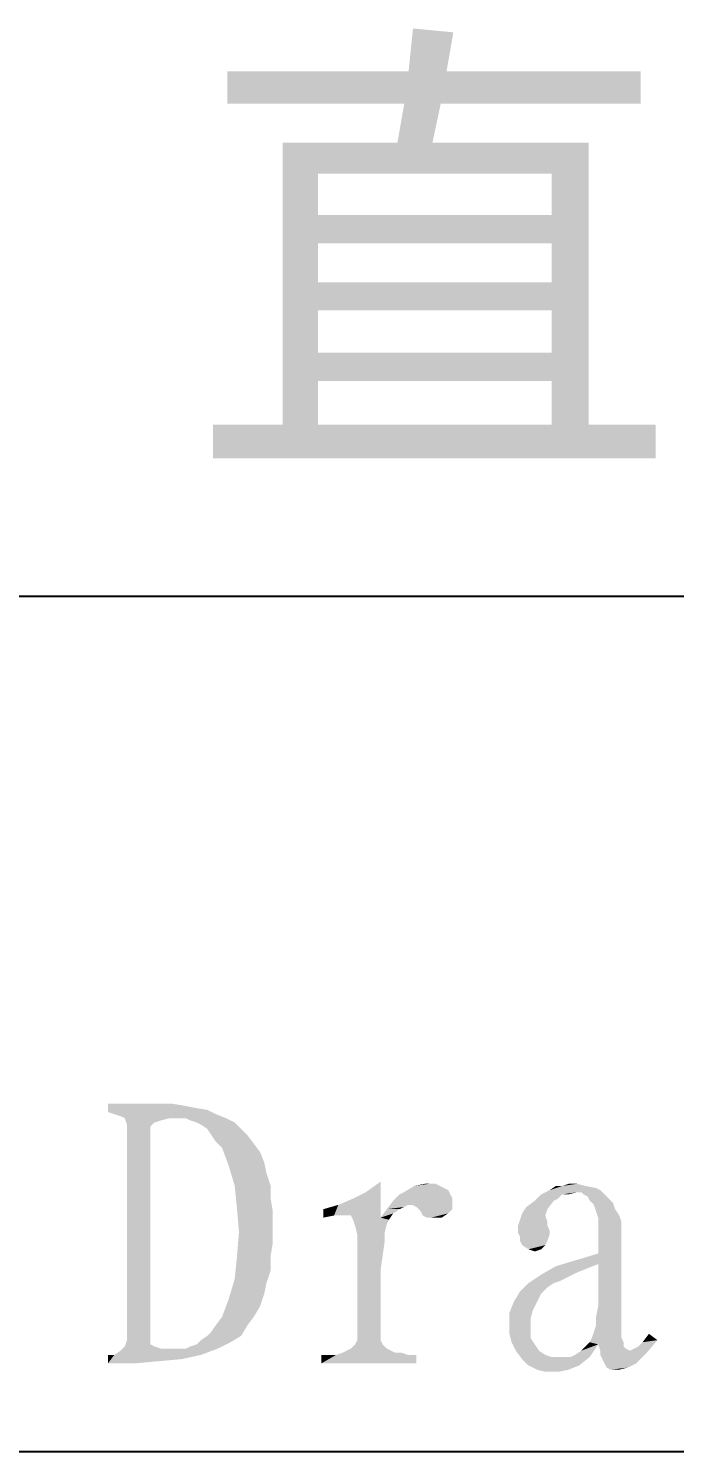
# Model space of a CAD drawing. Header units: millimetres. Extents: x 336 to 634, y 189 to 399.
# Drawn here: x 512.67 to 517.2, y 255.18 to 265.16 of the extents above; entities that cross this region are included whole.
import ezdxf

# ---------------------------------------------------------------- set-up
doc = ezdxf.new("R2010")
doc.units = ezdxf.units.MM

msp = doc.modelspace()

# ---------------------------------------------------------------- linework, layer by layer
at = {"color": 2, "linetype": 'Continuous'}
for p, q in [((448.54988, 261.17577), (628.54988, 261.17577)), ((448.54988, 255.17577), (628.54988, 255.17577))]:
    msp.add_line(p, q, dxfattribs=at)
at = {"color": 7, "linetype": 'Continuous'}
msp.add_line((448.54993, 255.17685), (628.54993, 255.17685), dxfattribs=at)
for points in [[(513.67557, 257.61651), (513.76446, 257.6017), (513.23113, 257.55725)], [(513.67557, 257.61651), (513.23113, 257.55725), (513.23113, 257.61651)], [(513.76446, 257.6017), (513.83854, 257.58688), (513.23113, 257.55725)], [(513.83854, 257.58688), (513.92743, 257.57207), (513.23113, 257.55725)], [(513.27557, 257.54244), (513.23113, 257.55725), (513.92743, 257.57207)], [(513.27557, 257.54244), (513.92743, 257.57207), (513.98668, 257.54244)], [(513.98668, 257.54244), (513.32002, 257.52762), (513.27557, 257.54244)], [(513.34965, 257.51281), (513.32002, 257.52762), (513.98668, 257.54244)], [(513.66076, 257.51281), (513.34965, 257.51281), (513.98668, 257.54244)], [(513.73483, 257.51281), (513.66076, 257.51281), (513.98668, 257.54244)], [(513.77928, 257.51281), (513.73483, 257.51281), (513.98668, 257.54244)], [(513.77928, 257.51281), (513.98668, 257.54244), (514.06076, 257.51281)], [(513.66076, 257.51281), (513.36446, 257.46836), (513.34965, 257.51281)], [(513.66076, 257.51281), (513.6015, 257.49799), (513.36446, 257.46836)], [(513.6015, 257.49799), (513.55705, 257.48318), (513.36446, 257.46836)], [(513.36446, 257.46836), (513.55705, 257.48318), (513.52743, 257.45355)], [(513.52743, 257.45355), (513.36446, 255.95725), (513.36446, 257.46836)], [(513.36446, 255.95725), (513.52743, 257.45355), (513.52743, 255.92762)], [(514.06076, 257.51281), (513.80891, 257.49799), (513.77928, 257.51281)], [(513.85335, 257.48318), (513.80891, 257.49799), (514.06076, 257.51281)], [(513.85335, 257.48318), (514.06076, 257.51281), (514.12002, 257.48318)], [(514.12002, 257.48318), (513.88298, 257.46836), (513.85335, 257.48318)], [(513.92743, 257.43873), (513.88298, 257.46836), (514.12002, 257.48318)], [(513.92743, 257.43873), (514.12002, 257.48318), (514.16446, 257.43873)], [(514.16446, 257.43873), (513.95705, 257.39429), (513.92743, 257.43873)], [(513.95705, 257.39429), (514.16446, 257.43873), (514.20891, 257.39429)], [(514.20891, 257.39429), (513.98668, 257.34985), (513.95705, 257.39429)], [(513.98668, 257.34985), (514.20891, 257.39429), (514.25335, 257.33503)], [(514.25335, 257.33503), (514.03113, 257.3054), (513.98668, 257.34985)], [(514.03113, 257.3054), (514.25335, 257.33503), (514.2978, 257.27577)], [(514.2978, 257.27577), (514.07557, 257.18688), (514.03113, 257.3054)], [(514.2978, 257.27577), (514.32743, 257.2017), (514.07557, 257.18688)], [(514.07557, 257.18688), (514.32743, 257.2017), (514.34224, 257.12762)], [(514.34224, 257.12762), (514.12002, 257.03873), (514.07557, 257.18688)], [(514.12002, 257.03873), (514.34224, 257.12762), (514.37187, 257.03873)], [(514.37187, 257.03873), (514.13483, 256.89059), (514.12002, 257.03873)], [(514.37187, 257.03873), (514.37187, 256.94985), (514.13483, 256.89059)], [(514.81631, 256.83133), (515.03854, 256.99429), (515.14224, 257.06836)], [(514.89039, 256.83133), (514.81631, 256.83133), (515.14224, 257.06836)], [(514.93483, 256.83133), (514.89039, 256.83133), (515.14224, 257.06836)], [(514.93483, 256.83133), (515.14224, 257.06836), (515.14224, 256.81651)], [(515.55705, 257.03873), (515.58668, 257.02392), (515.3052, 256.99429)], [(515.55705, 257.03873), (515.3052, 256.99429), (515.37928, 257.03873)], [(515.58668, 257.02392), (515.61631, 257.0091), (515.3052, 256.99429)], [(515.48298, 257.05355), (515.52743, 257.05355), (515.37928, 257.03873)], [(515.48298, 257.05355), (515.37928, 257.03873), (515.45335, 257.05355)], [(515.37928, 257.03873), (515.52743, 257.05355), (515.55705, 257.03873)], [(516.57928, 257.03873), (516.65335, 257.02392), (516.32743, 257.0091)], [(516.41631, 257.03873), (516.57928, 257.03873), (516.32743, 257.0091)], [(516.41631, 257.03873), (516.32743, 257.0091), (516.37187, 257.03873)], [(516.32743, 257.0091), (516.65335, 257.02392), (516.68298, 257.0091)], [(516.52002, 257.05355), (516.41631, 257.03873), (516.46076, 257.05355)], [(516.41631, 257.03873), (516.52002, 257.05355), (516.57928, 257.03873)], [(514.13483, 256.89059), (514.37187, 256.94985), (514.38668, 256.86096)], [(514.81631, 256.83133), (514.94965, 256.94985), (515.03854, 256.99429)], [(514.81631, 256.83133), (514.84594, 256.9054), (514.94965, 256.94985)], [(515.33483, 256.9054), (515.18668, 256.87577), (515.23113, 256.93503)], [(515.63113, 256.97948), (515.64594, 256.94985), (515.23113, 256.93503)], [(515.63113, 256.97948), (515.23113, 256.93503), (515.27557, 256.97948)], [(515.23113, 256.93503), (515.64594, 256.94985), (515.64594, 256.93503)], [(515.23113, 256.93503), (515.64594, 256.93503), (515.33483, 256.9054)], [(515.27557, 256.97948), (515.3052, 256.99429), (515.61631, 257.0091)], [(515.27557, 256.97948), (515.61631, 257.0091), (515.63113, 256.97948)], [(515.36446, 256.9054), (515.33483, 256.9054), (515.64594, 256.93503)], [(515.39409, 256.89059), (515.36446, 256.9054), (515.64594, 256.93503)], [(515.40891, 256.87577), (515.39409, 256.89059), (515.64594, 256.93503)], [(515.40891, 256.87577), (515.64594, 256.93503), (515.64594, 256.87577)], [(516.35705, 256.93503), (516.16446, 256.89059), (516.22372, 256.93503)], [(516.16446, 256.89059), (516.35705, 256.93503), (516.31261, 256.87577)], [(516.41631, 256.97947), (516.38668, 256.94985), (516.22372, 256.93503)], [(516.41631, 256.97947), (516.22372, 256.93503), (516.26817, 256.97947)], [(516.22372, 256.93503), (516.38668, 256.94985), (516.35705, 256.93503)], [(516.68298, 257.0091), (516.52002, 256.99429), (516.26817, 256.97947)], [(516.68298, 257.0091), (516.26817, 256.97947), (516.32743, 257.0091)], [(516.41631, 256.97947), (516.26817, 256.97947), (516.52002, 256.99429)], [(516.41631, 256.97947), (516.52002, 256.99429), (516.46076, 256.97947)], [(516.54965, 256.99429), (516.52002, 256.99429), (516.68298, 257.0091)], [(516.56446, 256.97947), (516.54965, 256.99429), (516.68298, 257.0091)], [(516.56446, 256.97947), (516.68298, 257.0091), (516.71261, 256.97947)], [(516.71261, 256.97947), (516.59409, 256.96466), (516.56446, 256.97947)], [(516.59409, 256.96466), (516.71261, 256.97947), (516.74224, 256.94985)], [(516.74224, 256.94985), (516.60891, 256.93503), (516.59409, 256.96466)], [(516.60891, 256.93503), (516.74224, 256.94985), (516.77187, 256.92022)], [(516.77187, 256.92022), (516.63854, 256.9054), (516.60891, 256.93503)], [(516.63854, 256.9054), (516.77187, 256.92022), (516.78668, 256.87577)], [(514.38668, 256.86096), (514.14965, 256.71281), (514.13483, 256.89059)], [(514.38668, 256.86096), (514.38668, 256.75725), (514.14965, 256.71281)], [(514.81631, 256.83133), (514.74224, 256.87577), (514.84594, 256.9054)], [(514.81631, 256.83133), (514.74224, 256.81651), (514.74224, 256.87577)], [(515.14224, 256.81651), (514.94965, 256.8017), (514.93483, 256.83133)], [(515.2015, 256.8017), (514.94965, 256.8017), (515.14224, 256.81651)], [(515.27557, 256.87577), (515.23113, 256.84614), (515.14224, 256.81651)], [(515.27557, 256.87577), (515.14224, 256.81651), (515.18668, 256.87577)], [(515.14224, 256.81651), (515.23113, 256.84614), (515.2015, 256.8017)], [(515.33483, 256.9054), (515.3052, 256.89059), (515.18668, 256.87577)], [(515.18668, 256.87577), (515.3052, 256.89059), (515.27557, 256.87577)], [(515.64594, 256.87577), (515.42372, 256.86096), (515.40891, 256.87577)], [(515.42372, 256.86096), (515.64594, 256.87577), (515.61631, 256.84614)], [(515.61631, 256.84614), (515.43854, 256.83133), (515.42372, 256.86096)], [(515.46817, 256.81651), (515.43854, 256.83133), (515.61631, 256.84614)], [(515.4978, 256.81651), (515.46817, 256.81651), (515.61631, 256.84614)], [(515.52743, 256.81651), (515.4978, 256.81651), (515.61631, 256.84614)], [(515.52743, 256.81651), (515.61631, 256.84614), (515.57187, 256.81651)], [(516.2978, 256.83133), (516.12002, 256.8017), (516.13483, 256.84614)], [(516.12002, 256.8017), (516.2978, 256.83133), (516.31261, 256.78688)], [(516.31261, 256.87577), (516.13483, 256.84614), (516.16446, 256.89059)], [(516.13483, 256.84614), (516.31261, 256.87577), (516.2978, 256.83133)], [(516.78668, 256.87577), (516.65335, 256.86096), (516.63854, 256.9054)], [(516.65335, 256.86096), (516.78668, 256.87577), (516.81631, 256.83133)], [(516.81631, 256.83133), (516.66817, 256.81651), (516.65335, 256.86096)], [(516.66817, 256.81651), (516.81631, 256.83133), (516.83113, 256.78688)], [(516.83113, 256.78688), (516.66817, 256.75725), (516.66817, 256.81651)], [(514.14965, 256.71281), (514.38668, 256.75725), (514.38668, 256.63873)], [(515.2015, 256.8017), (514.96446, 256.75725), (514.94965, 256.8017)], [(515.2015, 256.8017), (515.18668, 256.77207), (514.96446, 256.75725)], [(514.96446, 256.75725), (515.18668, 256.77207), (515.17187, 256.71281)], [(515.17187, 256.71281), (514.97928, 256.69799), (514.96446, 256.75725)], [(516.31261, 256.78688), (516.1052, 256.75725), (516.12002, 256.8017)], [(516.1052, 256.75725), (516.31261, 256.78688), (516.31261, 256.75725)], [(516.31261, 256.75725), (516.32743, 256.72762), (516.1052, 256.71281)], [(516.31261, 256.75725), (516.1052, 256.71281), (516.1052, 256.75725)], [(516.1052, 256.71281), (516.32743, 256.72762), (516.32743, 256.69799)], [(516.65335, 256.12022), (516.66817, 256.19429), (516.83113, 256.72762)], [(516.65335, 256.06096), (516.65335, 256.12022), (516.83113, 256.72762)], [(516.65335, 256.06096), (516.83113, 256.72762), (516.83113, 255.97207)], [(516.66817, 256.75725), (516.83113, 256.78688), (516.83113, 256.72762)], [(516.83113, 256.72762), (516.66817, 256.56466), (516.66817, 256.75725)], [(516.66817, 256.49059), (516.66817, 256.56466), (516.83113, 256.72762)], [(516.66817, 256.37207), (516.66817, 256.49059), (516.83113, 256.72762)], [(516.66817, 256.28318), (516.66817, 256.37207), (516.83113, 256.72762)], [(516.66817, 256.19429), (516.66817, 256.28318), (516.83113, 256.72762)], [(514.38668, 256.63873), (514.13483, 256.53503), (514.14965, 256.71281)], [(514.38668, 256.63873), (514.37187, 256.54985), (514.13483, 256.53503)], [(514.97928, 256.69799), (515.17187, 256.71281), (515.17187, 256.65355)], [(515.17187, 256.65355), (514.97928, 255.95725), (514.97928, 256.69799)], [(515.17187, 256.65355), (515.15705, 256.54985), (514.97928, 255.95725)], [(516.32743, 256.69799), (516.12002, 256.68318), (516.1052, 256.71281)], [(516.12002, 256.65355), (516.12002, 256.68318), (516.32743, 256.69799)], [(516.12002, 256.65355), (516.32743, 256.69799), (516.31261, 256.65355)], [(516.31261, 256.65355), (516.13483, 256.62392), (516.12002, 256.65355)], [(516.13483, 256.62392), (516.31261, 256.65355), (516.2978, 256.62392)], [(516.2978, 256.62392), (516.17928, 256.59429), (516.13483, 256.62392)], [(516.17928, 256.59429), (516.2978, 256.62392), (516.26817, 256.59429)], [(514.37187, 256.44614), (514.12002, 256.38688), (514.13483, 256.53503)], [(514.13483, 256.53503), (514.37187, 256.54985), (514.37187, 256.44614)], [(515.15705, 256.54985), (515.14224, 256.44614), (514.97928, 255.95725)], [(516.26817, 256.59429), (516.22372, 256.57947), (516.17928, 256.59429)], [(516.66817, 256.49059), (516.37187, 256.47577), (516.52002, 256.52022)], [(516.66817, 256.49059), (516.52002, 256.52022), (516.66817, 256.56466)], [(514.12002, 256.38688), (514.37187, 256.44614), (514.34224, 256.35725)], [(515.14224, 256.44614), (515.14224, 256.31281), (514.97928, 255.95725)], [(516.46076, 256.4017), (516.17928, 256.35725), (516.26817, 256.41651)], [(516.59409, 256.46096), (516.26817, 256.41651), (516.37187, 256.47577)], [(516.59409, 256.46096), (516.52002, 256.43133), (516.26817, 256.41651)], [(516.26817, 256.41651), (516.52002, 256.43133), (516.46076, 256.4017)], [(516.37187, 256.47577), (516.66817, 256.49059), (516.59409, 256.46096)], [(514.34224, 256.35725), (514.07557, 256.23873), (514.12002, 256.38688)], [(514.34224, 256.35725), (514.32743, 256.28318), (514.07557, 256.23873)], [(516.35705, 256.35725), (516.31261, 256.32762), (516.12002, 256.29799)], [(516.35705, 256.35725), (516.12002, 256.29799), (516.17928, 256.35725)], [(516.12002, 256.29799), (516.31261, 256.32762), (516.28298, 256.29799)], [(516.46076, 256.4017), (516.4015, 256.37207), (516.17928, 256.35725)], [(516.17928, 256.35725), (516.4015, 256.37207), (516.35705, 256.35725)], [(514.2978, 256.19429), (514.03113, 256.12021), (514.07557, 256.23873)], [(514.07557, 256.23873), (514.32743, 256.28318), (514.2978, 256.19429)], [(515.14224, 256.31281), (515.14224, 256.14985), (514.97928, 255.95725)], [(516.23854, 256.22392), (516.20891, 256.16466), (516.04594, 256.14985)], [(516.23854, 256.22392), (516.04594, 256.14985), (516.07557, 256.22392)], [(516.28298, 256.29799), (516.26817, 256.28318), (516.07557, 256.22392)], [(516.28298, 256.29799), (516.07557, 256.22392), (516.12002, 256.29799)], [(516.07557, 256.22392), (516.26817, 256.28318), (516.23854, 256.22392)], [(514.25335, 256.12021), (513.98668, 256.06096), (514.03113, 256.12021)], [(513.98668, 256.06096), (514.25335, 256.12021), (514.20891, 256.06096)], [(514.03113, 256.12021), (514.2978, 256.19429), (514.25335, 256.12021)], [(515.14224, 256.14985), (515.14224, 255.98688), (514.97928, 255.95725)], [(516.04594, 256.14985), (516.20891, 256.16466), (516.19409, 256.1054)], [(516.19409, 256.1054), (516.04594, 256.07577), (516.04594, 256.14985)], [(513.92743, 255.98688), (513.95705, 256.01651), (514.20891, 256.06096)], [(513.92743, 255.98688), (514.20891, 256.06096), (514.16446, 255.98688)], [(514.20891, 256.06096), (513.95705, 256.01651), (513.98668, 256.06096)], [(516.04594, 256.07577), (516.19409, 256.1054), (516.19409, 256.03133)], [(516.19409, 256.03133), (516.04594, 256.0017), (516.04594, 256.07577)], [(516.04594, 256.0017), (516.19409, 256.03133), (516.19409, 255.97207)], [(516.62372, 255.97207), (516.63854, 256.01651), (516.65335, 256.06096)], [(516.83113, 255.97207), (516.62372, 255.97207), (516.65335, 256.06096)], [(513.52743, 255.92762), (513.34965, 255.91281), (513.36446, 255.95725)], [(513.34965, 255.91281), (513.52743, 255.92762), (513.55705, 255.91281)], [(513.77928, 255.89799), (513.80891, 255.91281), (514.09039, 255.94244)], [(513.77928, 255.89799), (514.09039, 255.94244), (514.0015, 255.89799)], [(513.80891, 255.91281), (513.85335, 255.92762), (514.09039, 255.94244)], [(514.09039, 255.94244), (513.85335, 255.92762), (513.88298, 255.95725)], [(514.16446, 255.98688), (513.88298, 255.95725), (513.92743, 255.98688)], [(513.88298, 255.95725), (514.16446, 255.98688), (514.09039, 255.94244)], [(514.93483, 255.89799), (514.94965, 255.91281), (515.15705, 255.92762)], [(514.93483, 255.89799), (515.15705, 255.92762), (515.18668, 255.89799)], [(515.15705, 255.92762), (514.94965, 255.91281), (514.96446, 255.92762)], [(515.14224, 255.95725), (514.96446, 255.92762), (514.97928, 255.95725)], [(514.96446, 255.92762), (515.14224, 255.95725), (515.15705, 255.92762)], [(514.97928, 255.95725), (515.14224, 255.98688), (515.14224, 255.95725)], [(516.19409, 255.97207), (516.06076, 255.94244), (516.04594, 256.0017)], [(516.06076, 255.94244), (516.19409, 255.97207), (516.22372, 255.92762)], [(516.22372, 255.92762), (516.09039, 255.88318), (516.06076, 255.94244)], [(516.09039, 255.88318), (516.22372, 255.92762), (516.25335, 255.88318)], [(516.47557, 255.83873), (516.5052, 255.85355), (516.66817, 255.92762)], [(516.47557, 255.83873), (516.66817, 255.92762), (516.60891, 255.83873)], [(516.5052, 255.85355), (516.54965, 255.88318), (516.66817, 255.92762)], [(516.54965, 255.88318), (516.57928, 255.91281), (516.66817, 255.92762)], [(516.66817, 255.92762), (516.57928, 255.91281), (516.60891, 255.94244)], [(516.83113, 255.97207), (516.60891, 255.94244), (516.62372, 255.97207)], [(516.60891, 255.94244), (516.83113, 255.97207), (516.84594, 255.94244)], [(516.60891, 255.94244), (516.84594, 255.94244), (516.66817, 255.92762)], [(516.66817, 255.92762), (516.84594, 255.94244), (516.84594, 255.91281)], [(516.84594, 255.91281), (516.68298, 255.88318), (516.66817, 255.92762)], [(516.89039, 255.88318), (516.92002, 255.89799), (517.08298, 255.95725)], [(516.89039, 255.88318), (517.08298, 255.95725), (517.00891, 255.86836)], [(516.92002, 255.89799), (516.94965, 255.91281), (517.08298, 255.95725)], [(516.94965, 255.91281), (516.97928, 255.94244), (517.08298, 255.95725)], [(517.08298, 255.95725), (516.97928, 255.94244), (517.02372, 256.0017)], [(513.88298, 255.85355), (513.74965, 255.82392), (513.23113, 255.79429)], [(513.27557, 255.85355), (513.88298, 255.85355), (513.23113, 255.79429)], [(513.27557, 255.85355), (513.23113, 255.79429), (513.23113, 255.85355)], [(513.74965, 255.82392), (513.58668, 255.8091), (513.23113, 255.79429)], [(513.27557, 255.85355), (513.32002, 255.88318), (514.0015, 255.89799)], [(513.27557, 255.85355), (514.0015, 255.89799), (513.88298, 255.85355)], [(513.55705, 255.91281), (513.6015, 255.89799), (513.32002, 255.88318)], [(513.55705, 255.91281), (513.32002, 255.88318), (513.34965, 255.91281)], [(513.77928, 255.89799), (514.0015, 255.89799), (513.32002, 255.88318)], [(513.73483, 255.89799), (513.77928, 255.89799), (513.32002, 255.88318)], [(513.66076, 255.89799), (513.73483, 255.89799), (513.32002, 255.88318)], [(513.6015, 255.89799), (513.66076, 255.89799), (513.32002, 255.88318)], [(515.33483, 255.85355), (515.39409, 255.85355), (514.72743, 255.79429)], [(514.83113, 255.85355), (515.33483, 255.85355), (514.72743, 255.79429)], [(514.78668, 255.85355), (514.83113, 255.85355), (514.72743, 255.79429)], [(514.78668, 255.85355), (514.72743, 255.79429), (514.72743, 255.85355)], [(514.72743, 255.79429), (515.39409, 255.85355), (515.39409, 255.79429)], [(515.24594, 255.86836), (515.29039, 255.86836), (514.83113, 255.85355)], [(515.24594, 255.86836), (514.83113, 255.85355), (514.87557, 255.86836)], [(514.83113, 255.85355), (515.29039, 255.86836), (515.33483, 255.85355)], [(515.21631, 255.88318), (514.87557, 255.86836), (514.9052, 255.88318)], [(514.87557, 255.86836), (515.21631, 255.88318), (515.24594, 255.86836)], [(515.18668, 255.89799), (514.9052, 255.88318), (514.93483, 255.89799)], [(514.9052, 255.88318), (515.18668, 255.89799), (515.21631, 255.88318)], [(516.25335, 255.88318), (516.13483, 255.82392), (516.09039, 255.88318)], [(516.25335, 255.88318), (516.2978, 255.85355), (516.13483, 255.82392)], [(516.2978, 255.85355), (516.34224, 255.83873), (516.13483, 255.82392)], [(516.47557, 255.83873), (516.60891, 255.83873), (516.13483, 255.82392)], [(516.43113, 255.83873), (516.47557, 255.83873), (516.13483, 255.82392)], [(516.38668, 255.83873), (516.43113, 255.83873), (516.13483, 255.82392)], [(516.34224, 255.83873), (516.38668, 255.83873), (516.13483, 255.82392)], [(516.17928, 255.77948), (516.13483, 255.82392), (516.60891, 255.83873)], [(516.17928, 255.77948), (516.60891, 255.83873), (516.53483, 255.77948)], [(516.84594, 255.91281), (516.86076, 255.89799), (516.68298, 255.88318)], [(516.68298, 255.88318), (516.86076, 255.89799), (516.89039, 255.88318)], [(516.89039, 255.88318), (517.00891, 255.86836), (516.68298, 255.85355)], [(516.89039, 255.88318), (516.68298, 255.85355), (516.68298, 255.88318)], [(516.6978, 255.82392), (516.68298, 255.85355), (517.00891, 255.86836)], [(516.71261, 255.79429), (516.6978, 255.82392), (517.00891, 255.86836)], [(516.71261, 255.79429), (517.00891, 255.86836), (516.93483, 255.79429)], [(513.23113, 255.79429), (513.58668, 255.8091), (513.42372, 255.79429)], [(516.53483, 255.77948), (516.23854, 255.74985), (516.17928, 255.77948)], [(516.23854, 255.74985), (516.53483, 255.77948), (516.46076, 255.74985)], [(516.46076, 255.74985), (516.2978, 255.73503), (516.23854, 255.74985)], [(516.2978, 255.73503), (516.46076, 255.74985), (516.38668, 255.73503)], [(516.93483, 255.79429), (516.72743, 255.76466), (516.71261, 255.79429)], [(516.72743, 255.76466), (516.93483, 255.79429), (516.87557, 255.76466)], [(516.87557, 255.76466), (516.75705, 255.74985), (516.72743, 255.76466)], [(516.78668, 255.74985), (516.75705, 255.74985), (516.87557, 255.76466)], [(516.78668, 255.74985), (516.87557, 255.76466), (516.81631, 255.74985)]]:
    msp.add_solid(points, dxfattribs=at)

# ---------------------------------------------------------------- texts
at = {"insert": (501.90656, 264.78912), "char_height": 2.5, "width": 59.6599737, "attachment_point": 1}
msp.add_mtext('{\\fSimSun|b0|i0|c134|p2;\\C5;       直径6}', dxfattribs=at)

doc.saveas('drawing.dxf')
